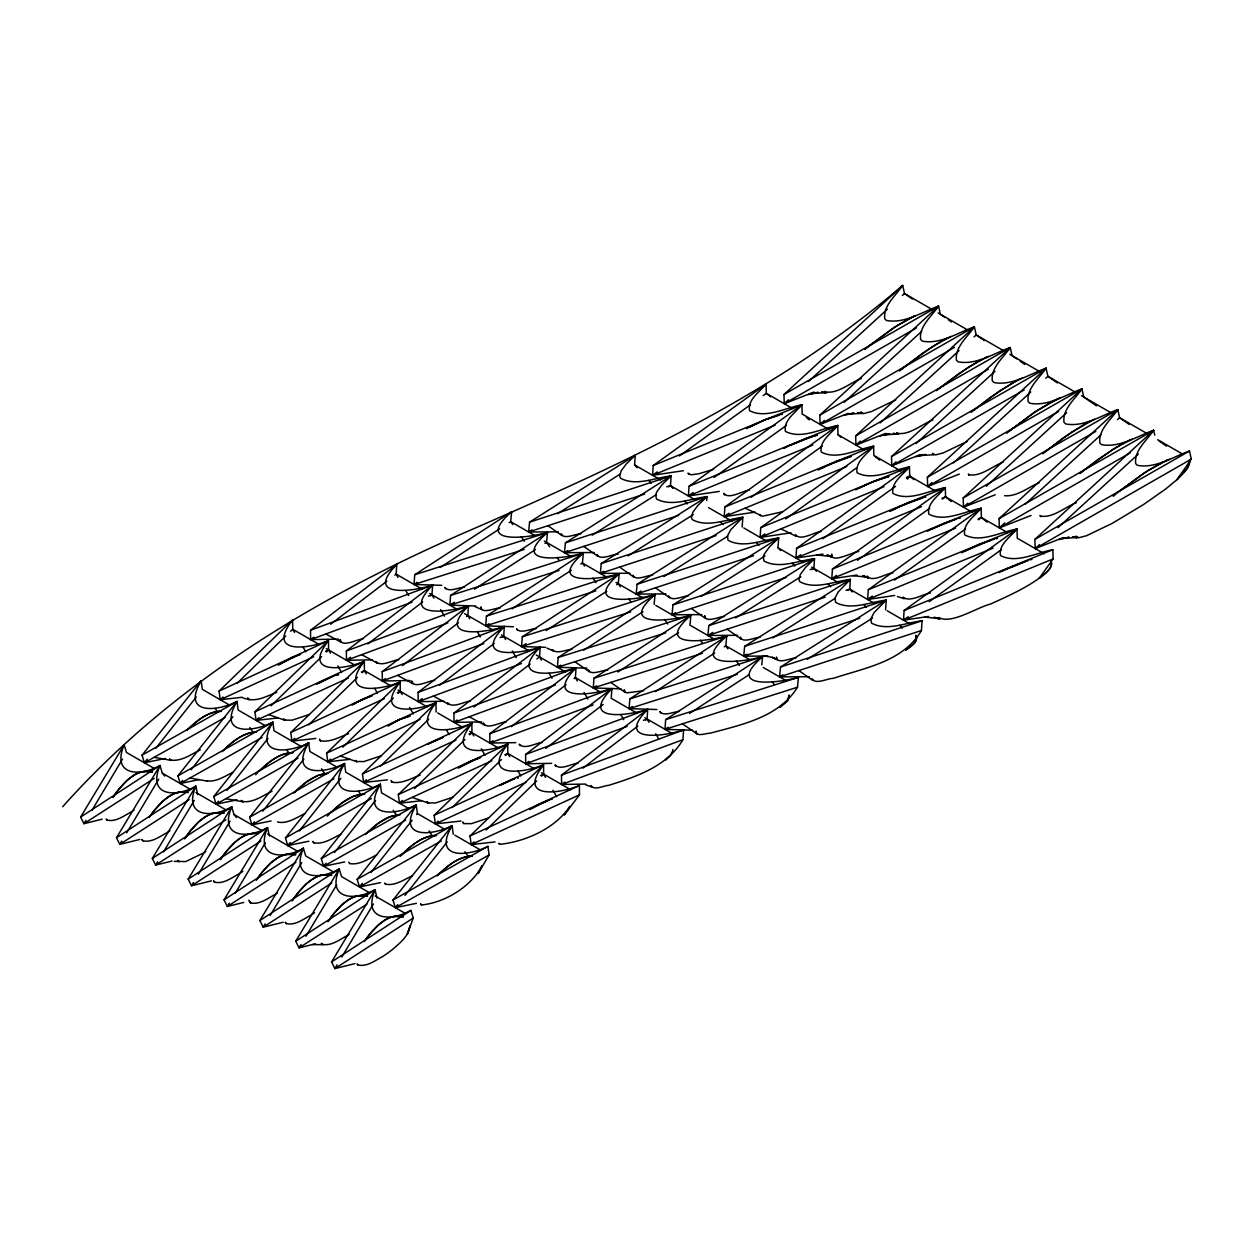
<?xml version="1.0" encoding="UTF-8"?>
<svg xmlns="http://www.w3.org/2000/svg" width="1254" height="1254" viewBox="0 0 1254 1254"><rect width="100%" height="100%" fill="white"/><g stroke="black" fill="none" stroke-linecap="round" stroke-linejoin="round"><path stroke-width="1.5" d="M340.085 639.618C341.872 648.177 357.782 638.819 362.923 638.991M411.782 681.016C413.585 689.575 429.479 680.217 434.621 680.373M672.74 750.77L672.818 749.516M723.84 493.339C728.84 500.08 742.729 490.627 749.484 490.032M795.538 534.721C800.538 541.462 814.426 532.025 821.182 531.43M867.235 576.119C872.235 582.859 886.123 573.407 892.879 572.827M938.932 617.517C951.128 624.79 977.477 607.108 990.77 603.958C1009.47 595.384 1028.735 587.013 1044.77 573.909C1047.968 570.711 1053.313 566.244 1051.118 561.181M637.204 467.758L634.618 464.936L635.276 455.218L529.564 522.15L528.639 531.994L558.359 531.837M770.614 396.86L766.319 393.348L766.037 384.132L653.193 465.563L652.55 475.282L683.446 470.72M673.053 488.449L670.467 485.643L671.125 475.909C654.964 477.774 635.809 486.599 620.526 478.197L619.742 476.238L621.059 471.002L626.232 463.996L635.276 455.218M829.051 429.558L802.168 414.039L801.902 404.823L689.042 486.254L688.399 495.988L719.294 491.411M706.707 500.503L706.974 496.615C690.813 498.465 671.658 507.306 656.375 498.888L655.764 494.531L656.908 491.693L662.081 484.687L671.125 475.909L529.564 522.15M840.885 437.082L838.017 434.73L837.75 425.514L724.89 506.961L724.248 516.679L755.143 512.118M742.164 527.025L742.823 517.306C726.662 519.172 707.507 527.997 692.224 519.595L691.44 517.636L692.757 512.384L697.929 505.378L706.974 496.615L565.413 542.841L564.488 552.701L594.208 552.528M900.748 470.955L873.866 455.437L873.599 446.22L760.739 527.652L760.096 537.386L790.992 532.809M780.599 550.537L778.013 547.732L778.671 537.997C762.526 539.863 743.371 548.703 728.072 540.286L727.461 535.928L730.706 529.799L742.823 517.306L601.262 563.532L600.337 573.391L630.057 573.219M907.582 479.106L909.714 476.128L909.448 466.911L796.588 548.359L795.945 558.077L822.985 554.08M665.905 593.926L636.186 594.098L637.11 584.239L778.671 537.997L769.627 546.775L764.454 553.782L763.31 556.635L763.921 560.977C779.22 569.394 798.375 560.554 814.52 558.704L813.862 568.423L816.448 571.244M951.284 501.522L945.563 496.835L945.297 487.618L832.437 569.05L831.794 578.768L856.905 575.069M852.297 591.935L849.726 589.129L850.369 579.395C834.224 581.26 815.069 590.085 799.77 581.684L798.986 579.724L800.303 574.489L805.476 567.482L814.52 558.704L672.959 604.93L672.034 614.789L701.754 614.617M987.133 522.213L981.412 517.526L981.145 508.309L868.285 589.741L867.643 599.475L894.682 595.478M885.575 609.82L886.217 600.102C870.072 601.951 850.917 610.792 835.619 602.375L835.007 598.017L838.252 591.904L850.369 579.395L708.808 625.636L707.883 635.48L737.603 635.323M1044.143 553.751L1017.26 538.217L1016.994 529L904.134 610.447L903.491 620.166L928.603 616.466M812.075 678.978C816.119 684.872 827.577 678.242 833.236 678.367C864.805 667.818 903.272 661.783 921.424 630.511L922.066 620.793C905.921 622.658 886.766 631.483 871.467 623.081L870.856 618.724L874.101 612.595L886.217 600.102L744.657 646.327L743.732 656.187L767.871 656.046M338.392 639.132L310.631 639.587L310.522 630.276L396.781 564.394L396.139 574.128L398.051 577.42M512.808 524.658L510.707 521.648L511.648 511.789L414.713 574.74L414.055 584.474L441.753 585.336M396.781 564.394C363.676 598.236 412.754 591.7 432.63 585.101L431.987 594.819L433.9 598.111M549.722 546.869L546.556 542.355L547.496 532.495L450.562 595.446L449.904 605.165L475.752 605.98M469.748 618.802L467.836 615.51L468.479 605.792C448.603 612.391 399.524 618.943 432.63 585.101L310.522 630.276M584.505 566.056L582.405 563.046L583.345 553.186L486.411 616.137L485.753 625.871L513.45 626.734M372.391 659.855L346.48 660.278L346.37 650.967L468.479 605.792C435.373 639.634 484.452 633.098 504.327 626.483L503.685 636.217L505.597 639.509M620.354 586.762L618.253 583.737L619.194 573.893L522.26 636.844L521.601 646.562L545.6 647.315M541.462 660.2L539.533 656.908L540.176 647.189C520.3 653.789 471.222 660.341 504.327 626.483L382.219 671.658L382.329 680.985L410.089 680.53M654.102 604.444L655.043 594.584L558.108 657.535L557.45 667.253L586.982 668.178M444.088 701.252L418.178 701.676L418.084 692.365L540.176 647.189C507.071 681.032 556.149 674.48 576.025 667.88L575.382 677.615L577.31 680.906M714.404 639.242L689.951 625.135L690.891 615.275L593.957 678.226L593.299 687.96L620.996 688.822M481.787 721.928L454.026 722.382L453.932 713.056L576.025 667.88C542.919 701.723 591.998 695.186 611.874 688.587L611.231 698.306L637.298 713.354M727.916 648.851L725.8 645.841L726.74 635.982L629.806 698.933L629.147 708.651L656.845 709.529M515.786 742.65L489.875 743.073L489.781 733.762L611.874 688.587C578.768 722.429 627.846 715.877 647.722 709.278L647.08 718.997L649.008 722.288M761.805 664.886L762.589 656.673L665.655 719.624L664.996 729.358L692.694 730.22M590.947 785.615C594.396 790.961 603.942 785.427 608.754 785.333C636.64 776.555 667.065 766.492 682.928 739.703L683.571 729.969C663.695 736.584 614.617 743.12 647.722 709.278L525.63 754.453L525.724 763.764L551.635 763.341M409.917 925.562C409.259 935.5 400.543 942.35 393.693 948.51A92.874 68.97 -21.6 0 1 382.439 956.645C375.118 960.533 366.983 967.006 358.236 965.031L357.092 963.903A5.941 4.405 -21.6 0 0 358.205 965.063M588.267 669.808C590.9 676.219 602.939 669.683 607.767 670.044M340.006 640.089L340.978 642.173M411.704 681.486L412.676 683.555M483.401 722.868C486.458 730.502 500.832 721.74 506.318 721.771M561.165 533.843C563.924 540.145 575.884 533.593 580.853 533.812M597.014 554.55C600.18 561.087 612.861 553.876 618.144 554.174M632.862 575.241C635.621 581.527 647.581 574.99 652.55 575.21M668.711 595.932C671.47 602.233 683.446 595.697 688.399 595.901M886.217 600.102L780.505 667.018L779.58 676.878L809.3 676.705M695.86 731.662C696.503 737.352 706.754 732.916 710.077 733.245C741.835 724.593 778.75 717.366 797.497 687.223L798.437 677.379C778.656 682.975 724.107 690.045 762.589 656.673C742.807 662.269 688.258 669.338 726.74 635.982C706.958 641.578 652.409 648.647 690.891 615.275C671.109 620.887 616.56 627.956 655.043 594.584C635.261 600.18 580.712 607.249 619.194 573.893C599.412 579.489 544.863 586.558 583.345 553.186C563.563 558.782 509.014 565.852 547.496 532.495C527.715 538.091 473.166 545.161 511.648 511.789M480.925 606.92C481.081 614.789 496.145 607.438 500.221 607.955M624.32 689.7L625.025 692.286L626.984 692.851L643.615 690.735M696.017 731.098L696.722 733.684M409.901 926.142L407.393 933.791L413.271 918.022L410.936 910.388C390.511 921.972 362.171 920.342 375.087 889.682C354.663 901.281 326.322 899.651 339.238 868.991C318.814 880.574 290.473 878.944 303.39 848.284C282.965 859.883 254.625 858.253 267.541 827.593C247.116 839.192 218.776 837.547 231.692 806.902C211.268 818.486 182.927 816.856 195.843 786.195C175.419 797.795 147.079 796.165 159.995 765.504C139.57 777.088 111.23 775.458 124.146 744.798L126.466 752.447L154.179 768.436M480.768 607.469L481.63 609.507M624.163 690.264L625.025 692.286M704.607 616.388C706.441 623.222 719.639 616.278 724.248 616.592M740.456 637.079C742.29 643.929 755.488 636.969 760.096 637.298M776.304 657.77C778.138 664.62 791.337 657.676 795.945 657.989M704.873 615.62L705.406 618.379L691.299 608.488M776.571 657.018L777.104 659.776L772.401 657.268L776.602 659.369L771.398 657.143L763.263 655.842M831.825 554.033C830.273 564.692 854.852 551.023 858.739 551.541M831.512 554.832L832.186 557.121M481.975 865.871C470.814 886.923 444.904 902.582 421.642 904.965L420.607 903.883M499.829 844.318L498.873 843.268L499.358 843.958A3.26 2.022 -3.9 0 0 499.829 844.318C525.332 841.685 555.365 828.471 569.771 806.385M481.944 866.044L478.119 873.583L489.107 854.946L487.931 846.34C466.864 857.109 432.316 859.241 452.083 825.649C431.015 836.418 396.468 838.55 416.234 804.943C395.167 815.711 360.619 817.843 380.385 784.252C359.302 795.02 324.77 797.152 344.536 763.545C323.454 774.314 288.922 776.445 308.688 742.854C287.605 753.623 253.073 755.754 272.839 722.163C251.756 732.932 217.224 735.063 236.99 701.456C215.907 712.225 181.375 714.357 201.142 680.765L202.317 689.355L230.015 705.359M672.63 751.287L670.373 755.394L665.388 760.112L670.624 755.096M569.363 807.795L564.253 814.99L579.505 794.817L579.395 785.506C558.72 794.174 516.883 799.253 543.546 764.799C522.871 773.467 481.034 778.562 507.698 744.108C487.022 752.776 445.186 757.871 471.849 723.401C451.174 732.085 409.337 737.164 436 702.71C415.325 711.379 373.488 716.473 400.151 682.019C379.476 690.688 337.639 695.766 364.303 661.313C343.627 669.981 301.791 675.075 328.454 640.622C307.779 649.29 265.942 654.384 292.605 619.915L292.715 629.242L294.58 632.455M671.658 753.56L672.363 752.118M85.93 820.367L83.955 823.69L80.632 817.059L124.146 744.798M91.871 810.429L122.516 759.078M121.779 841.073L119.804 844.381L116.481 837.75L159.995 765.504L162.315 773.138L164.744 776.101M126.732 832.781L158.725 779.173M157.628 861.764L155.653 865.088L152.33 858.441L195.843 786.195L197.724 794.597M163.569 851.827L194.213 800.46M193.477 882.471L191.501 885.779L188.178 879.148L231.692 806.902L234.028 814.536L236.442 817.498M198.43 874.179L230.062 821.166M229.325 903.162L227.35 906.47L224.027 899.839L267.541 827.593L269.422 835.979M235.266 893.224L265.362 842.782M265.174 923.853L263.199 927.176L259.876 920.546L303.39 848.284L305.725 855.933L333.423 871.922M270.127 915.577L301.759 862.564M301.023 944.56L299.048 947.867L295.725 941.237L339.238 868.991L341.574 876.624L369.272 892.613M305.976 936.268L336.621 884.916M337.107 964.875L334.896 968.574L331.573 961.928L375.087 889.682L376.968 898.083M341.825 956.974L373.457 903.946M112.891 797.513C121.575 784.753 134.993 767.793 152.455 771.9M184.589 838.91C193.273 826.151 206.706 809.191 224.152 813.297L214.042 813.062A22.462 16.678 -21.6 0 0 205.107 817.012L198.947 821.699L190.216 831.041A92.874 68.97 -21.6 0 0 185.184 838.001M220.438 859.601C228.98 847.124 241.285 831.433 258.23 833.502M256.286 880.308C264.97 867.549 278.404 850.588 295.85 854.695L285.74 854.46A22.462 16.678 -21.6 0 0 276.82 858.41L270.645 863.097L261.914 872.423A92.874 68.97 -21.6 0 0 256.882 879.383M292.135 900.999C300.819 888.24 314.252 871.279 331.699 875.386L321.588 875.167M327.984 921.69C336.668 908.946 350.101 891.986 367.547 896.093M1154.73 435.169L1153.633 430.31C1146.908 440.342 1134.024 450.468 1135.685 463.651L1137.394 465.328C1155.561 468.761 1172.913 456.864 1189.482 451.017L1191.3 459.105L1177.051 479.608L1165.609 489.044L1143.805 504.359L1112.267 523.341L1086.528 535.724L1078.769 537.747L1075.948 536.132L1076.684 537.417M766.037 384.132C759.908 391.75 747.4 399.587 749.547 410.669C765.63 419.102 785.38 407.722 801.902 404.823C795.757 412.456 783.248 420.294 785.396 431.376C801.478 439.809 821.229 428.413 837.75 425.514C831.606 433.147 819.097 440.985 821.245 452.067C837.327 460.5 857.078 449.12 873.599 446.22C867.454 453.838 854.946 461.691 857.093 472.774C873.176 481.191 892.926 469.811 909.448 466.911C903.303 474.545 890.795 482.382 892.942 493.465C909.025 501.898 928.775 490.518 945.297 487.618C939.152 495.236 926.643 503.089 928.791 514.156C944.873 522.589 964.624 511.209 981.145 508.309C975.001 515.943 962.492 523.78 964.639 534.862C980.722 543.295 1000.473 531.9 1016.994 529C1010.849 536.634 998.341 544.471 1000.488 555.553C1016.571 563.986 1036.321 552.606 1052.843 549.707L1053.109 558.923L1039.221 578.313C1044.033 574.066 1053.909 568.485 1050.868 560.836M150.872 815.022C159.336 803.438 172.268 788.562 188.304 792.606M365.964 939.199C374.429 927.615 387.376 912.755 403.396 916.784M147.267 759.156L144.398 762.793L142.063 755.159L201.142 680.765M155.872 748.246L196.314 696.973M182.661 780.427L180.247 783.484L177.911 775.85L236.99 701.456L238.166 710.062L265.049 725.58M191.11 769.721L232.915 716.724M218.51 801.134L216.096 804.19L213.76 796.541L272.839 722.163L274.015 730.753L301.712 746.741M226.958 790.412L268.011 738.371M254.358 821.825L251.944 824.881L249.609 817.247L308.688 742.854L309.863 751.459L336.746 766.978M262.807 811.119L303.86 759.062M290.207 842.516L287.793 845.588L285.457 837.938L344.536 763.545L345.712 772.15L373.41 788.139M299.267 831.026L340.884 778.264M326.056 863.222L323.642 866.279L321.306 858.645L380.385 784.252L381.561 792.841L408.443 808.375M334.505 852.516L375.557 800.46M362.359 883.333L359.49 886.97L357.155 879.336L416.234 804.943L417.41 813.548L416.657 814.489M370.965 872.423L412.158 820.21M397.753 904.62L395.339 907.677L393.004 900.027L452.083 825.649L453.258 834.239M404.995 895.434L447.255 841.857M945.124 317.544L940.359 314.221L938.541 306.133C931.816 316.165 918.916 326.275 920.593 339.473L922.301 341.151C940.469 344.584 957.821 332.671 974.389 326.824L976.208 334.928L984.155 340.461M848.3 413.365L820.1 424.385L819.818 415.168L974.389 326.824C967.665 336.856 954.764 346.982 956.441 360.164L958.15 361.842C976.317 365.275 993.67 353.377 1010.238 347.53L1012.056 355.619L1016.822 358.942M885.904 433.367L855.949 445.092L855.667 435.875L1010.238 347.53C1003.514 357.562 990.613 367.673 992.29 380.871L993.999 382.548C1012.166 385.981 1029.518 374.068 1046.087 368.221L1047.905 376.31L1057.436 382.956M919.997 454.763L891.798 465.783L891.516 456.566L1046.087 368.221C1039.362 378.253 1026.462 388.379 1028.139 401.562L1029.847 403.239C1048.015 406.672 1065.367 394.775 1081.936 388.912L1083.754 397.016L1096.466 405.873M959.373 474.075L927.646 486.474L927.364 477.257L1081.936 388.912C1075.211 398.96 1062.31 409.07 1063.988 422.269L1065.696 423.946C1083.864 427.379 1101.216 415.466 1117.784 409.619L1119.603 417.707L1129.133 424.354M995.221 494.781L963.495 507.18L963.213 497.963L1117.784 409.619C1111.06 419.651 1098.175 429.761 1099.836 442.96L1101.545 444.637C1119.712 448.07 1137.064 436.157 1153.633 430.31L1034.911 539.361L1035.193 548.578L1063.392 537.543M255.659 774.753L257.854 772.48M327.357 816.15L329.551 813.862M400.151 856.404C409.917 846.622 421.783 835.509 436.549 835.477M62.7 806.698C174.102 681.8 320.209 594.882 472.586 529.204C623.881 463.447 776.351 393.74 902.692 285.426L904.51 293.53L912.457 299.063M187.222 729.985C196.517 721.066 207.772 711.253 221.456 711.3M222.068 751.679C231.191 742.76 241.897 733.135 255.236 732.007M258.92 771.382C268.215 762.463 279.47 752.651 293.154 752.698M293.765 793.061L306.242 782.12L317.387 775.709M365.463 834.459L377.94 823.502L389.085 817.106M401.311 855.165C410.763 845.87 421.971 835.948 435.922 835.462M437.16 875.856C446.706 866.577 458.212 856.168 472.397 856.184M223.024 697.005L220.249 699.716L219.058 691.111L292.605 619.915M236.959 683.446L285.74 636.013M290.599 631.295L292.715 629.242L318.782 644.29M258.873 717.696L256.098 720.407L254.907 711.802L328.454 640.622L328.564 649.933L330.429 653.146M271.146 705.767L321.588 656.704M326.448 651.986L328.564 649.933L325.57 651.312M294.721 738.387L291.947 741.098L290.756 732.508L364.303 661.313L364.412 670.639L366.278 673.853M308.656 724.843L357.437 677.411M362.296 672.677L364.412 670.639L390.48 685.687M330.57 759.093L327.796 761.805L326.604 753.199L400.151 682.019L400.261 691.33L402.126 694.544M342.844 747.149L393.286 698.102M398.145 693.384L400.261 691.33L397.267 692.71M366.419 779.784L363.644 782.496L362.453 773.906L436 702.71L436.11 712.021M380.37 766.241L428.727 719.2M402.268 800.491L399.493 803.203L398.302 794.597L471.849 723.401L471.959 732.728L473.824 735.941M414.541 788.547L464.983 739.499M469.842 734.781L471.959 732.728L468.965 734.092M438.116 821.182L435.342 823.894L434.15 815.288L507.698 744.108L507.807 753.419L509.673 756.632M452.067 807.623L499.453 761.554M500.424 760.598L501.49 759.563M505.707 755.472L507.807 753.419L533.875 768.467M473.981 841.873L471.19 844.585L469.999 835.995L543.546 764.799L543.656 774.126L545.521 777.339M486.254 829.944L536.681 780.897M541.556 776.163L543.656 774.126L540.662 775.489M187.254 729.938C196.47 721.081 207.396 711.692 220.829 711.284M223.102 750.629C232.319 741.772 243.245 732.399 256.678 731.975M258.951 771.335C268.168 762.479 279.093 753.09 292.527 752.682M294.8 792.026C304.017 783.17 314.942 773.796 328.376 773.373M366.497 833.424C375.714 824.568 386.64 815.178 400.073 814.771M438.195 874.822C447.412 865.965 458.337 856.576 471.77 856.168M814.207 391.969L784.252 403.694L783.969 394.477L902.692 285.426C895.967 295.474 883.067 305.584 884.744 318.782L886.453 320.46C904.62 323.893 921.972 311.98 938.541 306.133L819.818 415.168M855.667 435.875L974.389 326.824M891.516 456.566L1010.238 347.53M927.364 477.257L1046.087 368.221M963.213 497.963L1081.936 388.912M1031.07 515.472L999.344 527.871L999.062 518.654L1117.784 409.619M788.547 399.76L784.252 403.694L916.596 327.843M808.438 381.529L887.377 309.205M902.363 295.489L904.51 293.53L932.208 309.519M824.395 420.451L820.1 424.385L954.451 347.389M844.287 402.221L921.737 331.275M860.244 441.157L855.949 445.092L988.293 369.24M880.136 422.927L959.028 350.665M974.06 336.887L976.208 334.928L1003.905 350.916M896.093 461.848L891.798 465.783L1024.142 389.931M915.984 443.618L994.939 371.309M931.941 482.539L927.646 486.474L1058.642 411.406M953.416 462.867L1030.725 392.047M1045.758 378.269L1047.905 376.31L1075.603 392.314M967.79 503.246L963.495 507.18L1095.839 431.329M986.334 486.254L1066.637 412.691M1004.72 522.949L999.344 527.871L1130.34 452.788M1025.114 504.265L1100.996 434.762M1117.455 419.667L1119.603 417.707L1147.3 433.696M1039.488 544.644L1035.193 548.578L1191.3 459.105M1058.031 527.636L1138.334 454.089M864.978 349.161L892.534 328.532L911.454 317.434M899.447 370.98L922.615 353.189L941.425 341.198M938.055 389.43L958.464 373.896L977.274 361.904M971.145 412.378L990.817 397.095L1013.122 382.595M1009.768 430.827L1033.657 412.864L1048.971 403.302M1042.842 453.776L1062.514 438.477L1084.82 423.993M1080.07 473.338L1098.363 459.183L1120.668 444.684M1113.16 496.302L1115.919 494.045M976.647 407.879L1000.081 390.621L1019 379.539M1117.142 493.026A454.732 293.217 -6.6 0 1 1120.041 490.675L1143.476 473.416L1162.395 462.318M1120.073 490.659L1147.99 470.469L1167.803 459.889M313.751 637.204L310.631 639.587L412.08 602.155M330.664 624.257L386.812 581.26M394.791 575.147L396.139 574.128L422.206 589.176M350.493 657.221L346.48 660.278L447.913 622.862M367.845 643.929L422.661 601.967M430.639 595.838L431.987 594.819L428.366 596.152M385.448 678.602L382.329 680.985L483.778 643.553M402.362 665.655L458.509 622.658M466.488 616.545L467.836 615.51M422.19 698.619L418.178 701.676L521.413 663.585M439.543 685.327L494.311 643.396M502.337 637.236L503.685 636.217L500.064 637.549M457.146 720L454.026 722.382L555.475 684.95M474.059 707.037L530.207 664.056M536.853 658.961L539.533 656.908M492.994 740.691L489.875 743.073L593.111 704.983M511.24 726.724L566.056 684.747M574.034 678.633L575.382 677.615L600.023 691.832M528.843 761.382L525.724 763.764L627.172 726.348M545.756 748.434L603.19 704.45M564.692 782.088L561.588 784.471L561.478 775.144L647.722 709.278M582.938 768.106L637.753 726.144M645.732 720.031L647.08 718.997L643.459 720.345M346.37 650.967L432.63 585.101M382.219 671.658L468.479 605.792M418.084 692.365L504.327 626.483M453.932 713.056L540.176 647.189M489.781 733.762L576.025 667.88M525.63 754.453L611.874 688.587M657.284 471.88L652.55 475.282L775.129 425.106M679.417 455.939L750.519 404.728M763.153 395.621L766.319 393.348L792.387 408.396M693.133 492.571L688.399 495.988L812.78 445.06M714.043 477.508L786.368 425.419M728.982 513.262L724.248 516.679L846.826 466.504M751.115 497.336L822.216 446.111M764.83 533.969L760.096 537.386L883.96 486.677M785.741 518.905L856.482 467.946M800.679 554.66L795.945 558.077L921.424 506.71M822.812 538.734L895.497 486.38M906.564 478.401L909.714 476.128L935.782 491.176M836.528 575.367L831.794 578.768L955.658 528.075M857.454 560.303L929.763 508.215M942.412 499.108L945.563 496.835L972.446 512.353M872.376 596.058L867.643 599.475L993.121 548.108M894.51 580.116L965.611 528.906M978.261 519.799L981.412 517.526L1007.479 532.574M908.225 616.749L903.491 620.166L1053.109 558.923M929.151 601.685L1001.46 549.597M133.379 775.583L127.25 780.301L118.519 789.644A92.874 68.97 -21.6 0 0 113.487 796.603M312.622 879.07L306.493 883.788L297.762 893.13A92.874 68.97 -21.6 0 0 292.731 900.09M384.32 920.467L378.191 925.186L369.46 934.528A92.874 68.97 -21.6 0 0 364.428 941.488M278.247 665.231L291.555 657.551L300.568 654.353M417.331 582.342L414.055 584.474L524.172 549.471M440.264 567.435L499.594 528.874M509.124 522.683L510.707 521.648L535.364 535.881M80.632 817.059L159.995 765.504M454.356 602.281L449.904 605.165L559.033 570.476M474.482 589.192L535.442 549.566M544.973 543.374L546.556 542.355M116.481 837.75L195.843 786.195M489.029 623.74L485.753 625.871L595.869 590.869M511.961 608.833L571.291 570.272M580.821 564.081L582.405 563.046L607.061 577.279M152.33 858.441L231.692 806.902M526.053 643.663L521.601 646.562L630.731 611.874M546.18 630.59L606.795 591.198M616.67 584.772L618.253 583.737M188.178 879.148L267.541 827.593M560.726 665.137L557.45 667.253L665.702 632.847M583.659 650.23L642.988 611.67M224.027 899.839L303.39 848.284M596.575 685.828L593.299 687.96L702.428 653.271M617.877 671.987L678.492 632.596M259.876 920.546L339.238 868.991M632.424 706.519L629.147 708.651L737.399 674.244M655.356 691.612L714.686 653.052M724.216 646.86L725.8 645.841L750.456 660.059M295.725 941.237L375.087 889.682M668.272 727.226L664.996 729.358L797.497 687.223M689.575 713.385L748.952 674.793M331.573 961.928L410.936 910.388M154.164 778.405L83.955 823.69L102.154 819.191M189.197 799.613L119.804 844.381L139.821 839.443M225.861 819.802L155.653 865.088L172.033 861.043M260.91 841.011L191.501 885.779L211.518 880.841M295.928 862.25L227.35 906.47L243.731 902.441M331.777 882.941L263.199 927.176L283.216 922.239M366.952 904.071L299.048 947.867L315.428 943.823M413.271 918.022L334.896 968.574L354.913 963.621M280.426 663.774L299.236 654.698M352.123 705.171L354.96 703.369M387.972 725.878L399.101 719.639L409.039 716.222M458.259 768.169L470.799 761.037L480.737 757.62M529.956 809.567L538.405 804.457L549.613 799.754M565.413 542.841L671.125 475.909M601.262 563.532L706.974 496.615M637.11 584.239L742.823 517.306M672.959 604.93L778.671 537.997M708.808 625.636L814.52 558.704M744.657 646.327L850.369 579.395M531.9 529.94L528.639 531.994L644.681 494.06M557.591 513.685L620.228 474.043M567.748 550.631L564.488 552.701L678.743 515.347M592.202 535.16L656.077 494.75M668.68 486.771L670.467 485.643L695.124 499.86M603.597 571.338L600.337 573.391L716.128 535.552M628.05 555.851L693.274 514.595M641.076 590.995L636.186 594.098L753.513 555.741M663.899 576.558L727.775 536.132M675.295 612.72L672.034 614.789L786.289 577.436M700.986 596.465L764.971 555.977M712.774 632.392L707.883 635.48L825.21 597.139M735.596 617.94L800.82 576.683M812.075 569.567L813.862 568.423L810.178 569.629M746.992 654.118L743.732 656.187L859.774 618.253M772.683 637.863L835.321 598.236M847.923 590.258L849.726 589.129L874.367 603.346M782.841 674.824L779.58 676.878L921.424 630.511M807.294 659.338L872.518 618.081M316.541 684.276L334.52 675.561M353.612 704.215L363.252 698.933L372.266 695.751M388.238 725.674L399.101 719.639L410.309 715.971M459.936 767.072L478.479 758.184M531.633 808.469L550.177 799.582M200.358 749.798C191.188 754.297 181.36 761.711 170.701 760.081L169.666 758.999M272.055 791.196C262.885 795.694 253.057 803.109 242.398 801.478L241.364 800.397M783.969 394.477L938.541 306.133M319.112 682.678L333.846 675.812M356.355 702.569L370.933 696.095M428.053 743.967L443.023 737.383M499.75 785.365L511.789 779.674M999.062 518.654L1153.633 430.31M1034.911 539.361L1189.482 451.017M142.063 755.159L236.99 701.456M177.911 775.85L272.839 722.163M213.76 796.541L308.688 742.854M249.609 817.247L344.536 763.545M285.457 837.938L380.385 784.252M321.306 858.645L416.234 804.943M357.155 879.336L452.083 825.649M393.004 900.027L487.931 846.34M225.03 717.445L144.398 762.793L165.465 758.451M262.086 737.462L180.247 783.484L199.402 779.533M298.044 758.106L216.096 804.19L237.163 799.848M333.893 778.797L251.944 824.881L271.099 820.931M371.341 798.594L287.793 845.588L308.86 841.23M405.591 820.194L323.642 866.279L344.709 861.937M441.33 840.948L359.49 886.97L380.558 882.628M489.107 854.946L395.339 907.677L416.406 903.335M427.771 744.108L442.631 737.493M499.468 785.506L514.328 778.891M861.326 378.457C850.055 382.783 837.296 394.493 825.101 391.781M895.701 399.948L871.436 411.547L863.677 413.569L860.855 411.939L861.592 413.24M233.26 772.198C224.968 775.991 216.064 782.512 206.549 780.772M933.023 419.855C921.768 424.181 908.993 435.89 896.798 433.179M967.398 441.345L943.133 452.945L935.374 454.967L932.553 453.337L933.289 454.638M304.957 813.595C296.665 817.389 287.762 823.909 278.247 822.169A5.831 4.013 -12.1 0 1 277.636 821.762M1003.247 462.036C992.463 466.174 980.142 477.335 968.496 474.576M340.806 834.302C332.514 838.08 323.61 844.6 314.096 842.86L313.061 841.779M1039.096 482.727C1028.139 487.367 1016.822 496.897 1004.595 495.706M376.655 854.993C368.362 858.786 359.459 865.307 349.944 863.567M1076.418 502.65C1065.163 506.961 1052.388 518.67 1040.193 515.974M412.503 875.684C404.211 879.477 395.308 885.998 385.793 884.258L384.759 883.177M746.459 428.633L764.736 419.839L779.345 414.949M818.157 470.031L836.434 461.237L851.058 456.331M889.854 511.413L908.131 502.619L922.756 497.728M961.552 552.81L979.829 544.017L994.453 539.126M943.431 340.116L947.303 338.141M979.28 360.807L983.152 358.832M1015.129 381.514L1022.7 377.815M1050.977 402.205L1060.257 397.784M1086.826 422.896L1090.698 420.921M1122.675 443.602L1126.547 441.627M749.531 427.003L764.736 419.839L779.69 414.902M783.938 448.43L788.233 446.236M821.229 468.4L825.508 466.206M855.636 489.828L872.282 481.928L885.246 477.461M891.484 510.519L897.206 507.588M927.333 531.226L943.98 523.326L956.943 518.858M964.624 551.18L991.397 539.941M999.03 572.608L1003.325 570.413M789.142 445.781L813.548 436.063M859.162 487.994L872.282 481.928L888.929 476.567M930.876 529.392L955.548 519.25M1002.573 570.789L1028.641 560.256M915.154 315.726L897.033 325.601L869.132 345.775A454.732 293.217 -6.6 0 0 864.758 349.317M951.002 336.433L932.882 346.292L904.98 366.466A454.732 293.217 -6.6 0 0 902.049 368.833M789.659 445.499L806.588 438.242L817.232 435.169M986.851 357.124L968.731 366.983L940.829 387.172A454.732 293.217 -6.6 0 0 936.456 390.715M826.903 465.532L851.388 456.299M1058.548 398.521L1035.929 411.312L1012.495 428.586A454.732 293.217 -6.6 0 0 1006.711 433.288M898.601 506.929L923.085 497.697M1094.397 419.212L1071.778 432.019L1048.344 449.277A454.732 293.217 -6.6 0 0 1045.444 451.628M1131.954 439.182L1113.238 449.089L1084.193 469.984A454.732 293.217 -6.6 0 0 1079.851 473.495M1004.767 569.692L1027.245 560.648M219.058 691.111L328.454 640.622M254.907 711.802L364.303 661.313M290.756 732.508L400.151 682.019M326.604 753.199L436 702.71M362.453 773.906L471.849 723.401M398.302 794.597L507.698 744.108M434.15 815.288L543.546 764.799M469.999 835.995L579.395 785.506M313.61 656.814L220.249 699.716L242.273 697.255M348.424 677.975L256.098 720.407L278.122 717.946M361.418 672.003L364.412 670.639M384.273 698.666L291.947 741.098L315.804 738.449M420.121 719.373L327.796 761.805L349.819 759.344M455.97 740.064L363.644 782.496L387.502 779.847M491.819 760.77L399.493 803.203L421.516 800.742M504.813 754.798L507.807 753.419M525.896 782.277L435.342 823.894L461.033 821.025M579.505 794.817L471.19 844.585L495.048 841.936M913.304 316.557L915.106 315.742M985.001 357.954L988.56 356.402M1128.396 440.75L1130.199 439.935M276.82 692.302C267.964 695.547 258.559 701.19 248.888 699.434A3.26 2.022 -3.9 0 1 248.402 699.089L247.79 697.945M348.518 733.7C339.662 736.929 330.272 742.587 320.585 740.832A3.26 2.022 -3.9 0 1 320.099 740.471L319.457 739.139M420.215 775.097C411.359 778.326 401.97 783.969 392.283 782.23A3.26 2.022 -3.9 0 1 391.797 781.869L391.154 780.537M353.236 796.4L342.091 802.811L330.617 812.78C339.818 803.877 350.775 794.503 364.224 794.064M653.193 465.563L801.902 404.823M689.042 486.254L837.75 425.514M724.89 506.961L873.599 446.22M760.739 527.652L909.448 466.911M906.501 477.445L909.714 476.128L914.009 479.639M796.588 548.359L945.297 487.618M941.958 498.308L945.563 496.835M832.437 569.05L981.145 508.309M978.198 518.842L981.412 517.526M868.285 589.741L1016.994 529M904.134 610.447L1052.843 549.707M309.346 714.451L292.151 720.172L284.736 720.125A3.26 2.022 -3.9 0 1 284.25 719.78L283.827 719.185M381.044 755.848L363.848 761.57L356.434 761.523A3.26 2.022 -3.9 0 1 355.948 761.178L355.525 760.582M1166.095 460.61L1169.48 459.246M452.741 797.246L435.546 802.968L428.131 802.921A3.26 2.022 -3.9 0 1 427.661 802.576L427.222 801.964M488.59 817.937L471.394 823.659L463.98 823.612A3.26 2.022 -3.9 0 1 463.51 823.267L462.851 821.934M561.478 775.144L683.571 729.969M682.928 739.703L561.588 784.471L585.634 784.079M318.155 775.395L326.933 773.404M354.004 796.102L364.851 794.08M389.853 816.793L398.631 814.802M713.636 469.341L698.713 473.793L690.923 474.811L687.991 473.166L688.791 474.325M930.437 592.938C922.348 594.255 910.498 602.453 903.084 597.343M666.783 486.834L670.467 485.643M846.027 590.321L849.726 589.129M780.505 667.018L922.066 620.793M414.713 574.74L547.496 532.495M450.562 595.446L583.345 553.186M486.411 616.137L619.194 573.893M522.26 636.844L655.043 594.584M558.108 657.535L690.891 615.275M593.957 678.226L726.74 635.982M629.806 698.933L762.589 656.673M665.655 719.624L798.437 677.379M781.932 511.898L762.62 516.209L745.08 508.152M512.792 779.345L514.72 778.781M398.772 659.682C392.377 660.137 381.028 667.332 375.839 661.438M470.469 701.08C464.105 701.503 452.694 708.761 447.553 702.82M542.167 742.478C535.709 742.979 524.486 750.064 519.25 744.218M578.016 763.169C571.652 763.608 560.24 770.849 555.099 764.924M335.476 675.295L338.251 674.636M550.569 799.472L552.434 799.017M815.194 435.64L816.809 435.263M886.907 477.037L888.506 476.661M958.605 518.435L960.203 518.059M335.084 675.404L338.611 674.574M1030.302 559.817L1031.901 559.441M808.25 394.602L818.204 392.361L811.416 393.552L826.025 392.674L821.511 392.032L826.809 392.847M844.099 415.293L854.052 413.068L847.265 414.243L861.874 413.365L857.36 412.723L862.658 413.554M879.947 436L889.901 433.759L883.114 434.934L897.723 434.072L893.209 433.414L898.507 434.245M915.796 456.691L925.75 454.45L918.963 455.641L933.572 454.763M1059.191 539.486L1069.145 537.245L1062.357 538.421L1076.967 537.558L1072.468 536.9L1077.75 537.731M780.96 414.572L782.512 414.243M464.372 587.248C458.964 587.186 448.901 592.797 444.856 587.452M924.355 497.352L925.907 497.023M536.069 628.646C530.661 628.583 520.598 634.195 516.554 628.85M996.052 538.75L997.604 538.421M571.918 649.353C566.275 649.462 557.042 654.541 552.434 649.76M679.464 711.441C674.056 711.379 663.993 716.974 659.965 711.645M517.494 778.123L518.388 777.966M312.183 944.56L323.36 944.717M817.012 554.958L831.559 556.525L826.731 555.24L831.966 556.964L827.828 555.256L832.578 557.309M852.861 575.664L867.407 577.216L862.58 575.947L867.815 577.671L863.677 575.947L868.426 578M924.559 617.046L939.105 618.614L934.277 617.329L939.512 619.068M174.196 861.357L185.639 861.576L203.195 853.159A92.874 68.97 -21.6 0 0 205.766 851.466M186.031 792.011L178.193 792.371A22.462 16.678 -21.6 0 0 169.259 796.321L163.098 801.008L154.367 810.335A92.874 68.97 -21.6 0 0 149.336 817.294M257.728 833.393L249.891 833.769A22.462 16.678 -21.6 0 0 240.956 837.719L234.796 842.406L226.065 851.732A92.874 68.97 -21.6 0 0 221.033 858.692M154.117 757.322L171.626 760.441M189.965 778.029L207.474 781.148M225.814 798.72L243.323 801.839M242.915 697.992L249.421 699.685M897.472 596.543L904.275 598.691M152.377 771.884L142.345 771.68A22.462 16.678 -21.6 0 0 133.41 775.615M367.469 896.061L357.437 895.858A22.462 16.678 -21.6 0 0 348.518 899.808L342.342 904.495L333.611 913.821A92.874 68.97 -21.6 0 0 328.579 920.781M403.318 916.768L393.286 916.549A22.462 16.678 -21.6 0 0 384.367 920.499M585.728 784.816L592.233 787.198M248.935 900.168L250.69 902.927C259.437 904.902 267.572 898.444 274.892 894.557A92.874 68.97 -21.6 0 0 277.463 892.864M285.395 922.521L286.539 923.634C295.286 925.609 303.421 919.135 310.741 915.248A92.874 68.97 -21.6 0 0 314.582 912.708M321.573 943.666A5.941 4.405 -21.6 0 0 322.356 944.356C331.134 946.268 339.254 939.857 346.59 935.939A92.874 68.97 -21.6 0 0 349.161 934.261M268.685 714.623L285.269 720.376M340.383 756.005L356.982 761.774M412.096 797.403L428.68 803.171M475.266 606.732L481.755 609.569M546.979 648.13L553.453 650.967M780.928 528.859L796.118 536.273M325.836 633.975L341.276 642.314M361.685 654.682L377.125 663.021M397.534 675.373L412.974 683.712M433.382 696.064L448.822 704.403M469.231 716.771L484.671 725.11M938.117 312.936L968.057 330.21M1009.815 354.318L1039.754 371.607M1081.512 395.715L1111.452 413.005M1157.693 439.699L1183.149 454.403M838.017 434.73L864.084 449.794M634.618 464.936L660.701 480M708.557 507.635L732.399 521.382M743.794 527.965L766.821 541.258M778.013 547.732L802.67 561.964M811.636 567.137L838.518 582.655M887.189 610.761L910.216 624.053M544.314 541.054L571.009 556.462M616.012 582.452L642.706 597.86M655.732 605.384L678.759 618.677M763.278 667.473L786.101 680.64M429.746 593.518L456.628 609.052M464.576 613.629L493.904 630.574M501.443 634.916L528.326 650.45M536.273 655.027L565.601 671.972M644.838 717.711L671.721 733.229M326.322 648.647L355.446 665.451M398.02 690.029L427.144 706.848M437.74 712.962L462.177 727.085M469.717 731.427L498.841 748.246M541.414 772.825L570.539 789.644M417.41 813.548L445.107 829.537M454.888 835.18L480.141 849.757M162.315 773.138L190.028 789.127M195.938 792.544L225.877 809.833M234.028 814.536L261.725 830.524M267.635 833.941L297.574 851.231M375.181 896.03L405.12 913.32M682.411 723.809L696.848 733.762M610.714 682.427L625.15 692.365M574.865 661.72L589.302 671.658M1158.633 440.624L1166.565 446.158M1020.004 361.152L1024.769 364.475M948.306 319.754L951.472 321.98M798.845 670.577L812.953 680.467L812.106 679.354M727.148 629.194L741.114 638.991M655.45 587.797L669.558 597.688L668.711 596.559M619.601 567.09L633.709 576.981L632.862 575.868M583.753 546.399L597.86 556.29L597.014 555.161M547.904 525.708L562.011 535.583L561.165 534.47M875.292 456.613L879.587 460.124M806.463 417.551L809.316 419.902M760.269 515.582L759.689 514.563L760.488 515.723M321.243 943.212L322.388 944.325M213.697 881.123L214.842 882.236C223.588 884.211 231.724 877.737 239.044 873.85A92.874 68.97 -21.6 0 0 242.884 871.311M177.849 860.416L178.993 861.545M142 839.725L143.144 840.838C151.891 842.813 160.026 836.34 167.346 832.452A92.874 68.97 -21.6 0 0 169.917 830.775M106.151 819.034L107.295 820.147C116.042 822.122 124.177 815.649 131.498 811.761A92.874 68.97 -21.6 0 0 134.068 810.084M899.745 625.307L902.316 628.129M863.896 604.616L866.467 607.422M828.032 583.909L830.618 586.731M792.183 563.218L794.77 566.024M756.334 542.512L758.921 545.333M720.486 521.821L723.072 524.642M684.637 501.13L687.223 503.936M648.788 480.423L651.375 483.245M463.024 822.561L463.98 823.612M427.175 801.87L428.131 802.921M391.326 781.164L392.283 782.23M355.478 760.473L356.434 761.523M319.629 739.782L320.585 740.832M283.78 719.075L284.736 720.125M247.931 698.384L248.888 699.434M591.026 786.007L591.935 787.042M555.177 765.301L556.086 766.351M519.328 744.61L520.222 745.66M483.48 723.919L484.373 724.953M447.631 703.212L448.524 704.262M375.934 661.814L376.827 662.864M660.012 711.927L660.874 712.993M588.298 670.529L589.176 671.595M552.45 649.838L553.327 650.889M516.601 629.132L517.479 630.198M444.904 587.734L445.781 588.8M740.409 637.957L741.255 639.07M772.166 681.612L774.267 684.621M736.317 660.905L739.468 665.435M700.469 640.214L702.569 643.224M664.62 619.507L667.771 624.037M628.771 598.816L630.872 601.826M592.923 578.125L596.073 582.64M557.074 557.419L559.174 560.428M521.225 536.728L524.376 541.242M464.936 851.67L468.118 856.435M429.087 830.979L432.269 835.728M393.239 810.272L396.421 815.037M358.456 791.164L360.572 794.331M321.541 768.89L324.723 773.64M286.758 749.767L288.875 752.949M249.844 727.492L253.026 732.242M215.061 708.385L217.177 711.551M938.932 618.003L939.732 619.21M903.084 597.312L903.883 598.519M867.219 576.605L868.034 577.812M795.522 535.207L796.337 536.414M723.824 493.825L724.64 495.032M655.732 733.825L658.632 738.763M620.855 714.764L623.74 719.702M584.035 692.427L587.891 699.011M549.158 673.367L552.042 678.304M512.337 651.03L516.193 657.613M477.461 631.985L480.345 636.922M440.64 609.632L444.496 616.216M405.763 590.587L408.647 595.525M915.906 635.496C918.931 642.095 909.996 646.86 905.654 650.121C909.996 646.86 919.182 641.891 915.734 635.308M552.967 790.208L556.682 796.635M518.043 771.116L520.833 775.944M481.27 748.81L484.984 755.237M446.346 729.718L449.136 734.546M409.572 707.413L413.287 713.855M374.648 688.321L377.438 693.148M337.859 666.015L341.59 672.457M302.951 646.939L305.741 651.751M1040.099 515.425L1040.836 516.726M968.401 474.028L969.138 475.329M896.704 432.63L897.441 433.931M825.007 391.248L825.743 392.549M789.048 695.014L787.81 700.406L780.004 707.256L787.481 700.845L789.236 695.672M107.264 820.179A5.941 4.405 -21.6 0 1 106.48 819.489M143.113 840.87A5.941 4.405 -21.6 0 1 141.906 839.569M178.961 861.576A5.941 4.405 -21.6 0 1 178.178 860.887M214.81 882.267A5.941 4.405 -21.6 0 1 213.603 880.951M250.659 902.958A5.941 4.405 -21.6 0 1 249.217 901.077M286.508 923.665A5.941 4.405 -21.6 0 1 285.301 922.348M312.669 879.101A22.462 16.678 -21.6 0 1 321.479 875.135M170.591 760.143A5.831 4.013 -12.1 0 1 169.792 759.25M242.288 801.541A5.831 4.013 -12.1 0 1 241.489 800.648M313.986 842.939A5.831 4.013 -12.1 0 1 312.904 841.387M349.835 863.63A5.831 4.013 -12.1 0 1 348.753 862.094M385.683 884.336A5.831 4.013 -12.1 0 1 384.884 883.427M421.532 905.027A5.831 4.013 -12.1 0 1 420.733 904.134M973.747 410.23A454.732 293.217 -6.6 0 1 976.647 407.879M1190.124 460.014C1189.748 468.306 1182.444 474.09 1177.051 479.608L1187.46 467.977L1190.109 459.983"/></g></svg>
